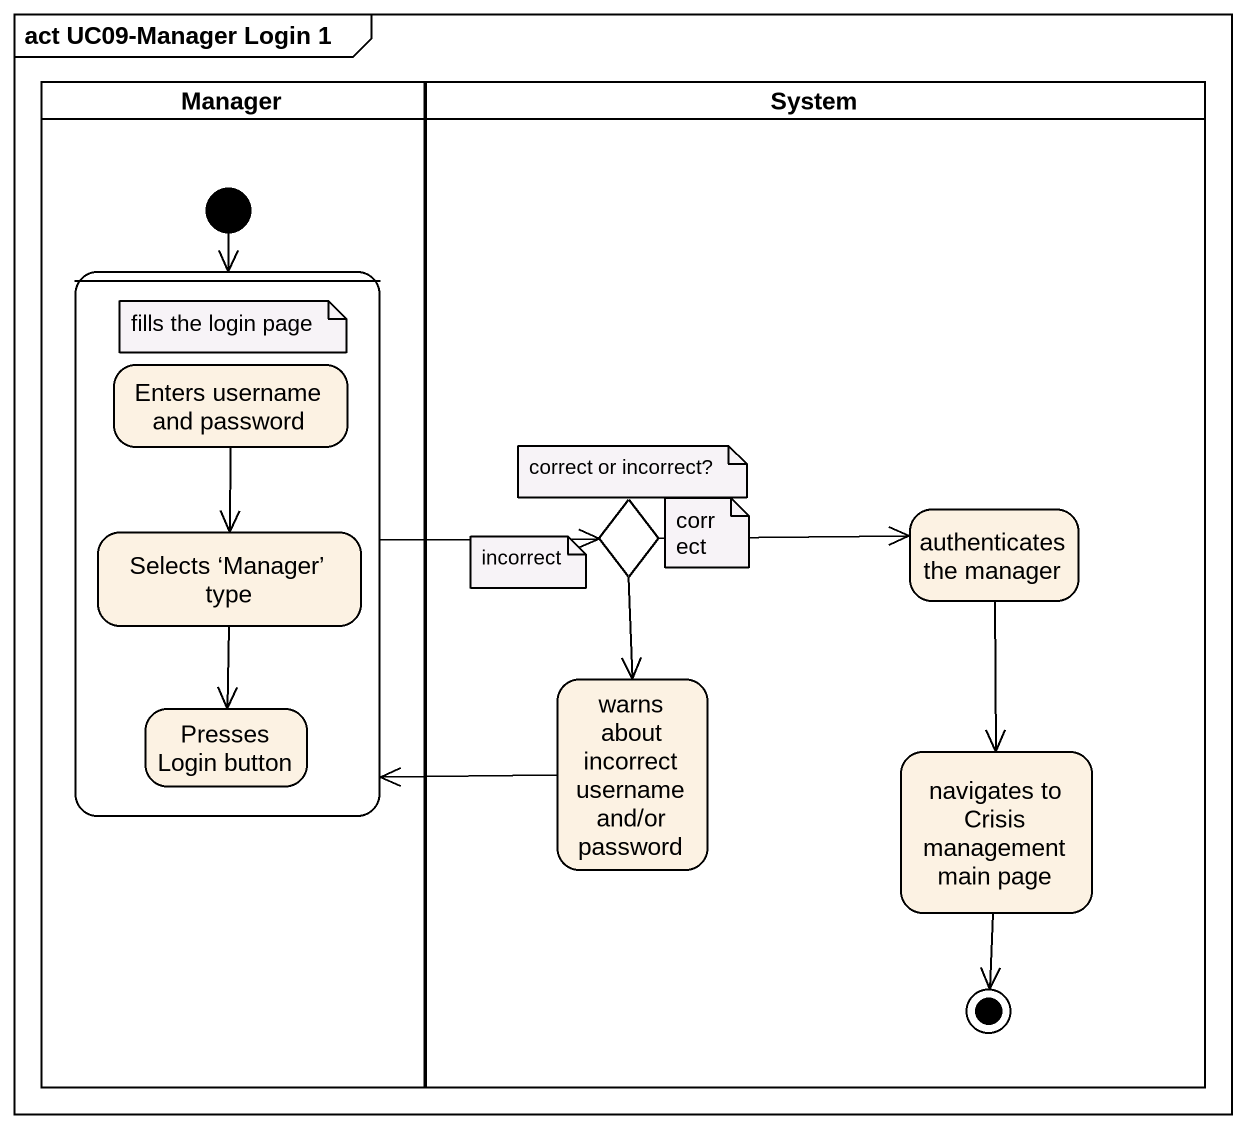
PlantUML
@startuml
mainframe act UC09-Manager Login 1
hide empty description
state Manager <<partition>> {
  state " " as state1 {
    state "Enters username and password" as Enters_username_and_password
    state "Selects ‘Manager’ type" as Selects_Manager_type
    state "Presses Login button" as Presses_Login_button
  }
  [*] --> state1
}
state System <<partition>> {
  state choice1 <<choice>>
  state "authenticates the manager" as authenticates_the_manager
  state "warns about incorrect username and/or password" as warns_about_incorrect
  state "navigates to Crisis management main page" as navigates_to_Crisis
  navigates_to_Crisis --> [*]
}
state1 -right-> choice1
Enters_username_and_password --> Selects_Manager_type
Selects_Manager_type --> Presses_Login_button
choice1 -right-> authenticates_the_manager
choice1 --> warns_about_incorrect
authenticates_the_manager --> navigates_to_Crisis
warns_about_incorrect -left-> state1
note as N1
  fills the login page
end note
note as N2
  correct or incorrect?
end note
note as N3
  incorrect
end note
note as N4
  correct
end note
@enduml
